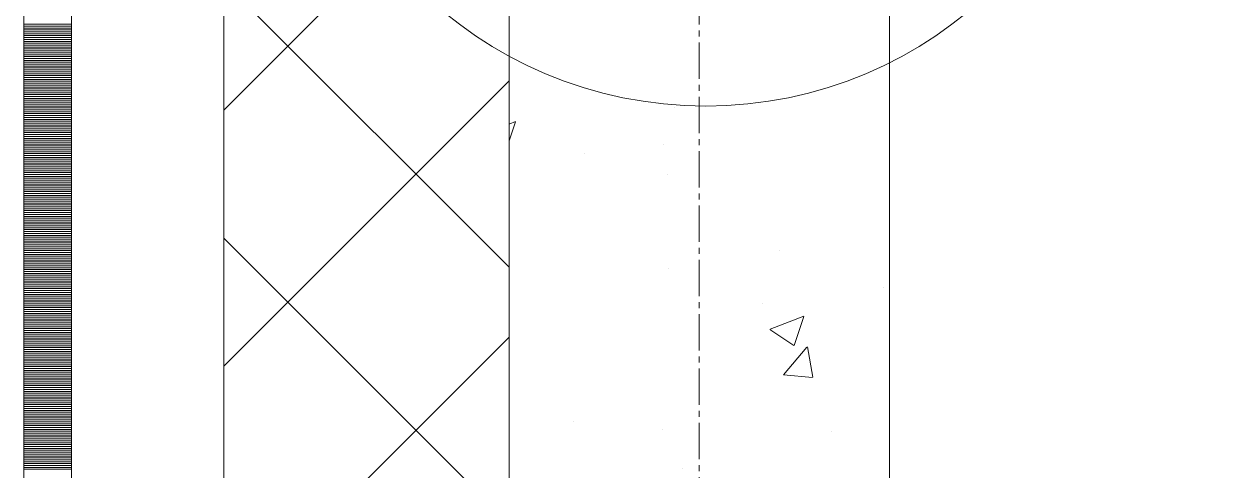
# Model space of a CAD drawing. Header units: millimetres. Extents: x 470010 to 1231400, y -134005 to 421770.
# Drawn here: x 672519 to 673148, y -11161 to -10926 of the extents above; entities that cross this region are included whole.
import ezdxf
from ezdxf.enums import TextEntityAlignment as Align

# ---------------------------------------------------------------- set-up
doc = ezdxf.new("R2010")
doc.units = ezdxf.units.MM
doc.linetypes.add('CENTER2', pattern=[28.575, 19.05, -3.175, 3.175, -3.175])
doc.linetypes.add('DASHED', pattern=[19.05, 12.7, -6.35])
doc.layers.get('Defpoints').update_dxf_attribs({"color": 140})
doc.layers.add('АР_Делит', color=120, linetype='Continuous', lineweight=0, plot=False)
for name, color, linetype, lineweight in [('АР_Стены ПЕНОблок', 52, 'Continuous', 20), ('АР_Тонкая', 254, 'Continuous', 5), ('АР_Утеплитель', 31, 'Continuous', 0), ('АР_Штриховка', 8, 'Continuous', 0)]:
    doc.layers.add(name, color=color, linetype=linetype, lineweight=lineweight)
doc.layers.add('РД_Оси_100', color=7, linetype='Continuous', lineweight=0, true_color=0x525252)
doc.styles.add('style1', font='ARIALN.TTF')

# ---------------------------------------------------------------- blocks, each defined once
blk = doc.blocks.new('СОШ_2200_АР_ОСИ_М100_28.05.24')
at = {"layer": 'АР_Делит', "color": 251, "linetype": 'DASHED', "true_color": 0x636466}
blk.add_lwpolyline([(-355, 13145), (-355, 100855), (37145, 100855), (37145, 129155), (72745, 129155), (72745, 135155), (114955, 135155), (114955, -355)], dxfattribs=at)
at = {"layer": 'РД_Оси_100', "color": 251, "linetype": 'CENTER2', "true_color": 0x636466}
blk.add_line((0, -6155), (0, 139938.679), dxfattribs=at)
blk = doc.blocks.new('A$C9108343f')
at = {"layer": 'АР_Делит', "color": 18, "true_color": 0x000000}
blk.add_circle((7158.34, 89613.08), 216.34, dxfattribs=at)
at = {"layer": 'АР_Стены ПЕНОблок', "color": 18, "linetype": 'Continuous', "lineweight": 20, "true_color": 0x000000}
for p, q in [((7054.96, 97555), (7054.96, 21355)), ((7254.96, 21355), (7254.96, 97555))]:
    blk.add_line(p, q, dxfattribs=at)
at = {"layer": 'АР_Тонкая', "color": 18, "linetype": 'Continuous', "lineweight": 5, "true_color": 0x000000}
for p, q in [((6799.96, 97555), (6799.96, 21355)), ((6824.96, 97555), (6824.96, 21355)), ((6824.96, 21355), (6824.96, 97555)), ((6904.96, 21355), (6904.96, 97555))]:
    blk.add_line(p, q, dxfattribs=at)
at = {"layer": 'АР_Утеплитель', "color": 18, "linetype": 'Continuous', "lineweight": 0, "true_color": 0x000000}
for p, q in [((6904.96, 97555), (6904.96, 21355)), ((7054.96, 21355), (7054.96, 97555))]:
    blk.add_line(p, q, dxfattribs=at)
at = {"layer": 'АР_Штриховка', "color": 18, "linetype": 'Continuous', "lineweight": 0, "true_color": 0x000000}
for p, q in [((6904.96, 89394.63), (7054.96, 89544.63)), ((7054.96, 89312.07), (6904.96, 89462.07)), ((6799.96, 89439.75), (6824.96, 89439.75)), ((6799.96, 89438.75), (6824.96, 89438.75)), ((6799.96, 89437.75), (6824.96, 89437.75)), ((6799.96, 89436.75), (6824.96, 89436.75)), ((6799.96, 89435.75), (6824.96, 89435.75)), ((6799.96, 89434.75), (6824.96, 89434.75)), ((6799.96, 89433.75), (6824.96, 89433.75)), ((6799.96, 89432.75), (6824.96, 89432.75)), ((6799.96, 89431.75), (6824.96, 89431.75)), ((6799.96, 89430.75), (6824.96, 89430.75)), ((6799.96, 89429.75), (6824.96, 89429.75)), ((6799.96, 89428.75), (6824.96, 89428.75)), ((6799.96, 89427.75), (6824.96, 89427.75)), ((6799.96, 89426.75), (6824.96, 89426.75)), ((6799.96, 89425.75), (6824.96, 89425.75)), ((6799.96, 89424.75), (6824.96, 89424.75)), ((6799.96, 89423.75), (6824.96, 89423.75)), ((6799.96, 89422.75), (6824.96, 89422.75)), ((6799.96, 89421.75), (6824.96, 89421.75)), ((6799.96, 89420.75), (6824.96, 89420.75)), ((6799.96, 89419.75), (6824.96, 89419.75)), ((6799.96, 89418.75), (6824.96, 89418.75)), ((6799.96, 89417.75), (6824.96, 89417.75)), ((6799.96, 89416.75), (6824.96, 89416.75)), ((6799.96, 89415.75), (6824.96, 89415.75)), ((6799.96, 89414.75), (6824.96, 89414.75)), ((6799.96, 89413.75), (6824.96, 89413.75)), ((6799.96, 89412.75), (6824.96, 89412.75)), ((6799.96, 89411.75), (6824.96, 89411.75)), ((6799.96, 89410.75), (6824.96, 89410.75)), ((6799.96, 89409.75), (6824.96, 89409.75)), ((6799.96, 89408.75), (6824.96, 89408.75)), ((6799.96, 89407.75), (6824.96, 89407.75)), ((6799.96, 89406.75), (6824.96, 89406.75)), ((6904.96, 89259.93), (7054.96, 89409.93)), ((6799.96, 89405.75), (6824.96, 89405.75)), ((6799.96, 89404.75), (6824.96, 89404.75)), ((6799.96, 89403.75), (6824.96, 89403.75)), ((6799.96, 89402.75), (6824.96, 89402.75)), ((6799.96, 89401.75), (6824.96, 89401.75)), ((6799.96, 89400.75), (6824.96, 89400.75)), ((6799.96, 89399.75), (6824.96, 89399.75)), ((6799.96, 89398.75), (6824.96, 89398.75)), ((6799.96, 89397.75), (6824.96, 89397.75)), ((6799.96, 89396.75), (6824.96, 89396.75)), ((6799.96, 89395.75), (6824.96, 89395.75)), ((6799.96, 89394.75), (6824.96, 89394.75)), ((6799.96, 89393.75), (6824.96, 89393.75)), ((7141.79, 89395.98), (7141.79, 89395.98)), ((6799.96, 89392.75), (6824.96, 89392.75)), ((6799.96, 89391.75), (6824.96, 89391.75)), ((6799.96, 89390.75), (6824.96, 89390.75)), ((6799.96, 89389.75), (6824.96, 89389.75)), ((6799.96, 89388.75), (6824.96, 89388.75)), ((6799.96, 89387.75), (6824.96, 89387.75)), ((7054.96, 89387.29), (7058.37, 89388.6)), ((7054.96, 89378.43), (7058.31, 89388.43)), ((6799.96, 89386.75), (6824.96, 89386.75)), ((6799.96, 89385.75), (6824.96, 89385.75)), ((6799.96, 89384.75), (6824.96, 89384.75)), ((6799.96, 89383.75), (6824.96, 89383.75)), ((6799.96, 89382.75), (6824.96, 89382.75)), ((6799.96, 89381.75), (6824.96, 89381.75)), ((6799.96, 89380.75), (6824.96, 89380.75)), ((6799.96, 89379.75), (6824.96, 89379.75)), ((6799.96, 89378.75), (6824.96, 89378.75)), ((6799.96, 89377.75), (6824.96, 89377.75)), ((6799.96, 89376.75), (6824.96, 89376.75)), ((6799.96, 89375.75), (6824.96, 89375.75)), ((6799.96, 89374.75), (6824.96, 89374.75)), ((7136.36, 89376.49), (7136.36, 89376.49)), ((6799.96, 89373.75), (6824.96, 89373.75)), ((6799.96, 89372.75), (6824.96, 89372.75)), ((6799.96, 89371.75), (6824.96, 89371.75)), ((6799.96, 89370.75), (6824.96, 89370.75)), ((6799.96, 89369.75), (6824.96, 89369.75)), ((6799.96, 89368.75), (6824.96, 89368.75)), ((7094.88, 89372.05), (7094.88, 89372.05)), ((6799.96, 89367.75), (6824.96, 89367.75)), ((6799.96, 89366.75), (6824.96, 89366.75)), ((6799.96, 89365.75), (6824.96, 89365.75)), ((6799.96, 89364.75), (6824.96, 89364.75)), ((6799.96, 89363.75), (6824.96, 89363.75)), ((6799.96, 89362.75), (6824.96, 89362.75)), ((6799.96, 89361.75), (6824.96, 89361.75)), ((6799.96, 89360.75), (6824.96, 89360.75)), ((6799.96, 89359.75), (6824.96, 89359.75)), ((6799.96, 89358.75), (6824.96, 89358.75)), ((6799.96, 89357.75), (6824.96, 89357.75)), ((6799.96, 89356.75), (6824.96, 89356.75)), ((6799.96, 89355.75), (6824.96, 89355.75)), ((7138.28, 89360.92), (7138.28, 89360.92)), ((6799.96, 89354.75), (6824.96, 89354.75)), ((6799.96, 89353.75), (6824.96, 89353.75)), ((6799.96, 89352.75), (6824.96, 89352.75)), ((6799.96, 89351.75), (6824.96, 89351.75)), ((6799.96, 89350.75), (6824.96, 89350.75)), ((6799.96, 89349.75), (6824.96, 89349.75)), ((6799.96, 89348.75), (6824.96, 89348.75)), ((6799.96, 89347.75), (6824.96, 89347.75)), ((6799.96, 89346.75), (6824.96, 89346.75)), ((6799.96, 89345.75), (6824.96, 89345.75)), ((6799.96, 89344.75), (6824.96, 89344.75)), ((6799.96, 89343.75), (6824.96, 89343.75)), ((6799.96, 89342.75), (6824.96, 89342.75)), ((6799.96, 89341.75), (6824.96, 89341.75)), ((6799.96, 89340.75), (6824.96, 89340.75)), ((6799.96, 89339.75), (6824.96, 89339.75)), ((6799.96, 89338.75), (6824.96, 89338.75)), ((6799.96, 89337.75), (6824.96, 89337.75)), ((6799.96, 89336.75), (6824.96, 89336.75)), ((6799.96, 89335.75), (6824.96, 89335.75)), ((6799.96, 89334.75), (6824.96, 89334.75)), ((6799.96, 89333.75), (6824.96, 89333.75)), ((6799.96, 89332.75), (6824.96, 89332.75)), ((6799.96, 89331.75), (6824.96, 89331.75)), ((6799.96, 89330.75), (6824.96, 89330.75)), ((6799.96, 89329.75), (6824.96, 89329.75)), ((6799.96, 89328.75), (6824.96, 89328.75)), ((6799.96, 89327.75), (6824.96, 89327.75)), ((6799.96, 89326.75), (6824.96, 89326.75)), ((6799.96, 89325.75), (6824.96, 89325.75)), ((6799.96, 89324.75), (6824.96, 89324.75)), ((7054.96, 89177.36), (6904.96, 89327.36)), ((6799.96, 89323.75), (6824.96, 89323.75)), ((6799.96, 89322.75), (6824.96, 89322.75)), ((6799.96, 89321.75), (6824.96, 89321.75)), ((6799.96, 89320.75), (6824.96, 89320.75)), ((6799.96, 89319.75), (6824.96, 89319.75)), ((6799.96, 89318.75), (6824.96, 89318.75)), ((7197.22, 89320.72), (7197.22, 89320.72)), ((6799.96, 89317.75), (6824.96, 89317.75)), ((6799.96, 89316.75), (6824.96, 89316.75)), ((6799.96, 89315.75), (6824.96, 89315.75)), ((6799.96, 89314.75), (6824.96, 89314.75)), ((6799.96, 89313.75), (6824.96, 89313.75)), ((6799.96, 89312.75), (6824.96, 89312.75)), ((6799.96, 89311.75), (6824.96, 89311.75)), ((6799.96, 89310.75), (6824.96, 89310.75)), ((6799.96, 89309.75), (6824.96, 89309.75)), ((6799.96, 89308.75), (6824.96, 89308.75)), ((6799.96, 89307.75), (6824.96, 89307.75)), ((6799.96, 89306.75), (6824.96, 89306.75)), ((6799.96, 89305.75), (6824.96, 89305.75)), ((7138.7, 89311.43), (7138.7, 89311.43)), ((6799.96, 89304.75), (6824.96, 89304.75)), ((6799.96, 89303.75), (6824.96, 89303.75)), ((6799.96, 89302.75), (6824.96, 89302.75)), ((6799.96, 89301.75), (6824.96, 89301.75)), ((6799.96, 89300.75), (6824.96, 89300.75)), ((6799.96, 89299.75), (6824.96, 89299.75)), ((7252.06, 89301.36), (7252.06, 89301.36)), ((6799.96, 89298.75), (6824.96, 89298.75)), ((6799.96, 89297.75), (6824.96, 89297.75)), ((6799.96, 89296.75), (6824.96, 89296.75)), ((6799.96, 89295.75), (6824.96, 89295.75)), ((6799.96, 89294.75), (6824.96, 89294.75)), ((6799.96, 89293.75), (6824.96, 89293.75)), ((6799.96, 89292.75), (6824.96, 89292.75)), ((7188.47, 89292.99), (7188.47, 89292.99)), ((6799.96, 89291.75), (6824.96, 89291.75)), ((6799.96, 89290.75), (6824.96, 89290.75)), ((6799.96, 89289.75), (6824.96, 89289.75)), ((6799.96, 89288.75), (6824.96, 89288.75)), ((6799.96, 89287.75), (6824.96, 89287.75)), ((6799.96, 89286.75), (6824.96, 89286.75)), ((6799.96, 89285.75), (6824.96, 89285.75)), ((6799.96, 89284.75), (6824.96, 89284.75)), ((6799.96, 89283.75), (6824.96, 89283.75)), ((6799.96, 89282.75), (6824.96, 89282.75)), ((6799.96, 89281.75), (6824.96, 89281.75)), ((6799.96, 89280.75), (6824.96, 89280.75)), ((7192.2, 89279.51), (7209.99, 89286.33)), ((7204.78, 89270.82), (7209.93, 89286.17)), ((6799.96, 89279.75), (6824.96, 89279.75)), ((6799.96, 89278.75), (6824.96, 89278.75)), ((6799.96, 89277.75), (6824.96, 89277.75)), ((6799.96, 89276.75), (6824.96, 89276.75)), ((6799.96, 89275.75), (6824.96, 89275.75)), ((6799.96, 89274.75), (6824.96, 89274.75)), ((6904.96, 89125.23), (7054.96, 89275.23)), ((7192.13, 89279.34), (7204.76, 89270.82)), ((6799.96, 89273.75), (6824.96, 89273.75)), ((6799.96, 89272.75), (6824.96, 89272.75)), ((6799.96, 89271.75), (6824.96, 89271.75)), ((6799.96, 89270.75), (6824.96, 89270.75)), ((6799.96, 89269.75), (6824.96, 89269.75)), ((6799.96, 89268.75), (6824.96, 89268.75)), ((6799.96, 89267.75), (6824.96, 89267.75)), ((7199.28, 89255.44), (7211.52, 89270.03)), ((7214.75, 89254.16), (7211.81, 89270.08)), ((6799.96, 89266.75), (6824.96, 89266.75)), ((6799.96, 89265.75), (6824.96, 89265.75)), ((6799.96, 89264.75), (6824.96, 89264.75)), ((6799.96, 89263.75), (6824.96, 89263.75)), ((6799.96, 89262.75), (6824.96, 89262.75)), ((6799.96, 89261.75), (6824.96, 89261.75)), ((6799.96, 89260.75), (6824.96, 89260.75)), ((6799.96, 89259.75), (6824.96, 89259.75)), ((6799.96, 89258.75), (6824.96, 89258.75)), ((6799.96, 89257.75), (6824.96, 89257.75)), ((6799.96, 89256.75), (6824.96, 89256.75)), ((6799.96, 89255.75), (6824.96, 89255.75)), ((7199.28, 89255.44), (7214.46, 89254.11)), ((6799.96, 89254.75), (6824.96, 89254.75)), ((6799.96, 89253.75), (6824.96, 89253.75)), ((6799.96, 89252.75), (6824.96, 89252.75)), ((6799.96, 89251.75), (6824.96, 89251.75)), ((6799.96, 89250.75), (6824.96, 89250.75)), ((6799.96, 89249.75), (6824.96, 89249.75)), ((6799.96, 89248.75), (6824.96, 89248.75)), ((6799.96, 89247.75), (6824.96, 89247.75)), ((6799.96, 89246.75), (6824.96, 89246.75)), ((6799.96, 89245.75), (6824.96, 89245.75)), ((6799.96, 89244.75), (6824.96, 89244.75)), ((6799.96, 89243.75), (6824.96, 89243.75)), ((6799.96, 89242.75), (6824.96, 89242.75)), ((6799.96, 89241.75), (6824.96, 89241.75)), ((6799.96, 89240.75), (6824.96, 89240.75)), ((6799.96, 89239.75), (6824.96, 89239.75)), ((6799.96, 89238.75), (6824.96, 89238.75)), ((6799.96, 89237.75), (6824.96, 89237.75)), ((6799.96, 89236.75), (6824.96, 89236.75)), ((6799.96, 89235.75), (6824.96, 89235.75)), ((6799.96, 89234.75), (6824.96, 89234.75)), ((6799.96, 89233.75), (6824.96, 89233.75)), ((6799.96, 89232.75), (6824.96, 89232.75)), ((6799.96, 89231.75), (6824.96, 89231.75)), ((6799.96, 89230.75), (6824.96, 89230.75)), ((7088.81, 89231.13), (7088.81, 89231.13)), ((6799.96, 89229.75), (6824.96, 89229.75)), ((6799.96, 89228.75), (6824.96, 89228.75)), ((6799.96, 89227.75), (6824.96, 89227.75)), ((6799.96, 89226.75), (6824.96, 89226.75)), ((6799.96, 89225.75), (6824.96, 89225.75)), ((6799.96, 89224.75), (6824.96, 89224.75)), ((6799.96, 89223.75), (6824.96, 89223.75)), ((7135.61, 89226.87), (7135.61, 89226.87)), ((7224.4, 89225.4), (7224.4, 89225.4)), ((6799.96, 89222.75), (6824.96, 89222.75)), ((6799.96, 89221.75), (6824.96, 89221.75)), ((6799.96, 89220.75), (6824.96, 89220.75)), ((6799.96, 89219.75), (6824.96, 89219.75)), ((6799.96, 89218.75), (6824.96, 89218.75)), ((6799.96, 89217.75), (6824.96, 89217.75)), ((6799.96, 89216.75), (6824.96, 89216.75)), ((6799.96, 89215.75), (6824.96, 89215.75)), ((6799.96, 89214.75), (6824.96, 89214.75)), ((6799.96, 89213.75), (6824.96, 89213.75)), ((6799.96, 89212.75), (6824.96, 89212.75)), ((6799.96, 89211.75), (6824.96, 89211.75)), ((6799.96, 89210.75), (6824.96, 89210.75)), ((6799.96, 89209.75), (6824.96, 89209.75)), ((6799.96, 89208.75), (6824.96, 89208.75)), ((6799.96, 89207.75), (6824.96, 89207.75)), ((6799.96, 89206.75), (6824.96, 89206.75)), ((6799.96, 89205.75), (6824.96, 89205.75)), ((7146.1, 89206.41), (7146.1, 89206.41))]:
    blk.add_line(p, q, dxfattribs=at)
at = {"layer": 'РД_Оси_100'}
blk.add_blockref('СОШ_2200_АР_ОСИ_М100_28.05.24', (7154.96, 6755), dxfattribs=at)
at = {"layer": 'Defpoints', "color": 18, "true_color": 0x000000, "style": 'style1'}
for p in [(143949.34, 316089.12), (143974.98, 281639.5), (143890.4, 273244.71), (143839.99, 264276.81), (143967.75, 254892.38), (12251.96, 104178.14), (12382.58, 96023.14)]:
    blk.add_attdef('АР-ПОМЕЩЕНИЕ:НАИМЕНОВАНИЕ', text='', height=100, dxfattribs=at).set_placement(p, align=Align.MIDDLE)
at = {"layer": 'Defpoints', "color": 18, "true_color": 0x000000, "style": 'style1', "flags": 8}
for p in [(143951.3, 279099.09), (143848.34, 269251.11), (143875.33, 260094.25), (144049.74, 250824.7), (163419.28, 238153.36), (155897.46, 237965.97), (183037.2, 237965.97), (143342.94, 237876.19)]:
    blk.add_attdef('АР-ПОМЕЩЕНИЕ:НАИМЕНОВАНИЕ', text='', height=100, dxfattribs=at).set_placement(p, align=Align.MIDDLE)

msp = doc.modelspace()

# ---------------------------------------------------------------- linework, layer by layer
at = {"layer": 'АР_Делит', "color": 18, "true_color": 0x000000}
msp.add_circle((672876.957, -10753.162), 216.336, dxfattribs=at)
at = {"layer": 'АР_Стены ПЕНОблок', "color": 18, "linetype": 'Continuous', "lineweight": 20, "true_color": 0x000000}
for p, q in [((672773.57, -2811.242), (672773.57, -79011.242)), ((672973.57, -79011.242), (672973.57, -2811.242))]:
    msp.add_line(p, q, dxfattribs=at)
at = {"layer": 'АР_Тонкая', "color": 18, "linetype": 'Continuous', "lineweight": 5, "true_color": 0x000000}
for p, q in [((672518.57, -2811.242), (672518.57, -79011.242)), ((672543.57, -2811.242), (672543.57, -79011.242)), ((672543.57, -79011.242), (672543.57, -2811.242)), ((672623.57, -79011.242), (672623.57, -2811.242))]:
    msp.add_line(p, q, dxfattribs=at)
at = {"layer": 'АР_Утеплитель', "color": 18, "linetype": 'Continuous', "lineweight": 0, "true_color": 0x000000}
for p, q in [((672623.57, -2811.242), (672623.57, -79011.242)), ((672773.57, -79011.242), (672773.57, -2811.242))]:
    msp.add_line(p, q, dxfattribs=at)
at = {"layer": 'АР_Штриховка', "color": 18, "linetype": 'Continuous', "lineweight": 0, "true_color": 0x000000}
for p, q in [((672623.57, -10971.609), (672773.57, -10821.609)), ((672773.57, -11054.176), (672623.57, -10904.176)), ((672518.57, -10926.492), (672543.57, -10926.492)), ((672518.57, -10927.492), (672543.57, -10927.492)), ((672518.57, -10928.492), (672543.57, -10928.492)), ((672518.57, -10929.492), (672543.57, -10929.492)), ((672518.57, -10930.492), (672543.57, -10930.492)), ((672518.57, -10931.492), (672543.57, -10931.492)), ((672518.57, -10932.492), (672543.57, -10932.492)), ((672518.57, -10933.492), (672543.57, -10933.492)), ((672518.57, -10934.492), (672543.57, -10934.492)), ((672518.57, -10935.492), (672543.57, -10935.492)), ((672518.57, -10936.492), (672543.57, -10936.492)), ((672518.57, -10937.492), (672543.57, -10937.492)), ((672518.57, -10938.492), (672543.57, -10938.492)), ((672518.57, -10939.492), (672543.57, -10939.492)), ((672518.57, -10940.492), (672543.57, -10940.492)), ((672518.57, -10941.492), (672543.57, -10941.492)), ((672518.57, -10942.492), (672543.57, -10942.492)), ((672518.57, -10943.492), (672543.57, -10943.492)), ((672518.57, -10944.492), (672543.57, -10944.492)), ((672518.57, -10945.492), (672543.57, -10945.492)), ((672518.57, -10946.492), (672543.57, -10946.492)), ((672518.57, -10947.492), (672543.57, -10947.492)), ((672518.57, -10948.492), (672543.57, -10948.492)), ((672518.57, -10949.492), (672543.57, -10949.492)), ((672518.57, -10950.492), (672543.57, -10950.492)), ((672518.57, -10951.492), (672543.57, -10951.492)), ((672518.57, -10952.492), (672543.57, -10952.492)), ((672518.57, -10953.492), (672543.57, -10953.492)), ((672518.57, -10954.492), (672543.57, -10954.492)), ((672518.57, -10955.492), (672543.57, -10955.492)), ((672518.57, -10956.492), (672543.57, -10956.492)), ((672518.57, -10957.492), (672543.57, -10957.492)), ((672518.57, -10958.492), (672543.57, -10958.492)), ((672623.57, -11106.313), (672773.57, -10956.313)), ((672518.57, -10959.492), (672543.57, -10959.492)), ((672518.57, -10960.492), (672543.57, -10960.492)), ((672518.57, -10961.492), (672543.57, -10961.492)), ((672518.57, -10962.492), (672543.57, -10962.492)), ((672518.57, -10963.492), (672543.57, -10963.492)), ((672518.57, -10964.492), (672543.57, -10964.492)), ((672518.57, -10965.492), (672543.57, -10965.492)), ((672518.57, -10966.492), (672543.57, -10966.492)), ((672518.57, -10967.492), (672543.57, -10967.492)), ((672518.57, -10968.492), (672543.57, -10968.492)), ((672518.57, -10969.492), (672543.57, -10969.492)), ((672518.57, -10970.492), (672543.57, -10970.492)), ((672518.57, -10971.492), (672543.57, -10971.492)), ((672518.57, -10972.492), (672543.57, -10972.492)), ((672518.57, -10973.492), (672543.57, -10973.492)), ((672518.57, -10974.492), (672543.57, -10974.492)), ((672518.57, -10975.492), (672543.57, -10975.492)), ((672518.57, -10976.492), (672543.57, -10976.492)), ((672518.57, -10977.492), (672543.57, -10977.492)), ((672773.57, -10978.954), (672776.985, -10977.643)), ((672773.57, -10987.817), (672776.927, -10977.811)), ((672518.57, -10978.492), (672543.57, -10978.492)), ((672518.57, -10979.492), (672543.57, -10979.492)), ((672518.57, -10980.492), (672543.57, -10980.492)), ((672518.57, -10981.492), (672543.57, -10981.492)), ((672518.57, -10982.492), (672543.57, -10982.492)), ((672518.57, -10983.492), (672543.57, -10983.492)), ((672518.57, -10984.492), (672543.57, -10984.492)), ((672518.57, -10985.492), (672543.57, -10985.492)), ((672518.57, -10986.492), (672543.57, -10986.492)), ((672518.57, -10987.492), (672543.57, -10987.492)), ((672518.57, -10988.492), (672543.57, -10988.492)), ((672518.57, -10989.492), (672543.57, -10989.492)), ((672518.57, -10990.492), (672543.57, -10990.492)), ((672518.57, -10991.492), (672543.57, -10991.492)), ((672518.57, -10992.492), (672543.57, -10992.492)), ((672518.57, -10993.492), (672543.57, -10993.492)), ((672518.57, -10994.492), (672543.57, -10994.492)), ((672518.57, -10995.492), (672543.57, -10995.492)), ((672518.57, -10996.492), (672543.57, -10996.492)), ((672518.57, -10997.492), (672543.57, -10997.492)), ((672518.57, -10998.492), (672543.57, -10998.492)), ((672518.57, -10999.492), (672543.57, -10999.492)), ((672518.57, -11000.492), (672543.57, -11000.492)), ((672518.57, -11001.492), (672543.57, -11001.492)), ((672518.57, -11002.492), (672543.57, -11002.492)), ((672518.57, -11003.492), (672543.57, -11003.492)), ((672518.57, -11004.492), (672543.57, -11004.492)), ((672518.57, -11005.492), (672543.57, -11005.492)), ((672518.57, -11006.492), (672543.57, -11006.492)), ((672518.57, -11007.492), (672543.57, -11007.492)), ((672518.57, -11008.492), (672543.57, -11008.492)), ((672518.57, -11009.492), (672543.57, -11009.492)), ((672518.57, -11010.492), (672543.57, -11010.492)), ((672518.57, -11011.492), (672543.57, -11011.492)), ((672518.57, -11012.492), (672543.57, -11012.492)), ((672518.57, -11013.492), (672543.57, -11013.492)), ((672518.57, -11014.492), (672543.57, -11014.492)), ((672518.57, -11015.492), (672543.57, -11015.492)), ((672518.57, -11016.492), (672543.57, -11016.492)), ((672518.57, -11017.492), (672543.57, -11017.492)), ((672518.57, -11018.492), (672543.57, -11018.492)), ((672518.57, -11019.492), (672543.57, -11019.492)), ((672518.57, -11020.492), (672543.57, -11020.492)), ((672518.57, -11021.492), (672543.57, -11021.492)), ((672518.57, -11022.492), (672543.57, -11022.492)), ((672518.57, -11023.492), (672543.57, -11023.492)), ((672518.57, -11024.492), (672543.57, -11024.492)), ((672518.57, -11025.492), (672543.57, -11025.492)), ((672518.57, -11026.492), (672543.57, -11026.492)), ((672518.57, -11027.492), (672543.57, -11027.492)), ((672518.57, -11028.492), (672543.57, -11028.492)), ((672518.57, -11029.492), (672543.57, -11029.492)), ((672518.57, -11030.492), (672543.57, -11030.492)), ((672518.57, -11031.492), (672543.57, -11031.492)), ((672518.57, -11032.492), (672543.57, -11032.492)), ((672518.57, -11033.492), (672543.57, -11033.492)), ((672518.57, -11034.492), (672543.57, -11034.492)), ((672518.57, -11035.492), (672543.57, -11035.492)), ((672518.57, -11036.492), (672543.57, -11036.492)), ((672518.57, -11037.492), (672543.57, -11037.492)), ((672518.57, -11038.492), (672543.57, -11038.492)), ((672518.57, -11039.492), (672543.57, -11039.492)), ((672518.57, -11040.492), (672543.57, -11040.492)), ((672773.57, -11188.88), (672623.57, -11038.88)), ((672518.57, -11041.492), (672543.57, -11041.492)), ((672518.57, -11042.492), (672543.57, -11042.492)), ((672518.57, -11043.492), (672543.57, -11043.492)), ((672518.57, -11044.492), (672543.57, -11044.492)), ((672518.57, -11045.492), (672543.57, -11045.492)), ((672518.57, -11046.492), (672543.57, -11046.492)), ((672518.57, -11047.492), (672543.57, -11047.492)), ((672518.57, -11048.492), (672543.57, -11048.492)), ((672518.57, -11049.492), (672543.57, -11049.492)), ((672518.57, -11050.492), (672543.57, -11050.492)), ((672518.57, -11051.492), (672543.57, -11051.492)), ((672518.57, -11052.492), (672543.57, -11052.492)), ((672518.57, -11053.492), (672543.57, -11053.492)), ((672518.57, -11054.492), (672543.57, -11054.492)), ((672518.57, -11055.492), (672543.57, -11055.492)), ((672518.57, -11056.492), (672543.57, -11056.492)), ((672518.57, -11057.492), (672543.57, -11057.492)), ((672518.57, -11058.492), (672543.57, -11058.492)), ((672518.57, -11059.492), (672543.57, -11059.492)), ((672518.57, -11060.492), (672543.57, -11060.492)), ((672518.57, -11061.492), (672543.57, -11061.492)), ((672518.57, -11062.492), (672543.57, -11062.492)), ((672518.57, -11063.492), (672543.57, -11063.492)), ((672518.57, -11064.492), (672543.57, -11064.492)), ((672518.57, -11065.492), (672543.57, -11065.492)), ((672518.57, -11066.492), (672543.57, -11066.492)), ((672518.57, -11067.492), (672543.57, -11067.492)), ((672518.57, -11068.492), (672543.57, -11068.492)), ((672518.57, -11069.492), (672543.57, -11069.492)), ((672518.57, -11070.492), (672543.57, -11070.492)), ((672518.57, -11071.492), (672543.57, -11071.492)), ((672518.57, -11072.492), (672543.57, -11072.492)), ((672518.57, -11073.492), (672543.57, -11073.492)), ((672518.57, -11074.492), (672543.57, -11074.492)), ((672518.57, -11075.492), (672543.57, -11075.492)), ((672518.57, -11076.492), (672543.57, -11076.492)), ((672518.57, -11077.492), (672543.57, -11077.492)), ((672518.57, -11078.492), (672543.57, -11078.492)), ((672518.57, -11079.492), (672543.57, -11079.492)), ((672518.57, -11080.492), (672543.57, -11080.492)), ((672518.57, -11081.492), (672543.57, -11081.492)), ((672518.57, -11082.492), (672543.57, -11082.492)), ((672518.57, -11083.492), (672543.57, -11083.492)), ((672518.57, -11084.492), (672543.57, -11084.492)), ((672910.814, -11086.735), (672928.599, -11079.908)), ((672923.391, -11095.425), (672928.542, -11080.076)), ((672518.57, -11085.492), (672543.57, -11085.492)), ((672518.57, -11086.492), (672543.57, -11086.492)), ((672518.57, -11087.492), (672543.57, -11087.492)), ((672518.57, -11088.492), (672543.57, -11088.492)), ((672518.57, -11089.492), (672543.57, -11089.492)), ((672518.57, -11090.492), (672543.57, -11090.492)), ((672518.57, -11091.492), (672543.57, -11091.492)), ((672623.57, -11241.017), (672773.57, -11091.017)), ((672910.741, -11086.898), (672923.375, -11095.42)), ((672518.57, -11092.492), (672543.57, -11092.492)), ((672518.57, -11093.492), (672543.57, -11093.492)), ((672518.57, -11094.492), (672543.57, -11094.492)), ((672518.57, -11095.492), (672543.57, -11095.492)), ((672518.57, -11096.492), (672543.57, -11096.492)), ((672518.57, -11097.492), (672543.57, -11097.492)), ((672917.892, -11110.801), (672930.137, -11096.208)), ((672933.361, -11112.081), (672930.424, -11096.16)), ((672518.57, -11098.492), (672543.57, -11098.492)), ((672518.57, -11099.492), (672543.57, -11099.492)), ((672518.57, -11100.492), (672543.57, -11100.492)), ((672518.57, -11101.492), (672543.57, -11101.492)), ((672518.57, -11102.492), (672543.57, -11102.492)), ((672518.57, -11103.492), (672543.57, -11103.492)), ((672518.57, -11104.492), (672543.57, -11104.492)), ((672518.57, -11105.492), (672543.57, -11105.492)), ((672518.57, -11106.492), (672543.57, -11106.492)), ((672518.57, -11107.492), (672543.57, -11107.492)), ((672518.57, -11108.492), (672543.57, -11108.492)), ((672518.57, -11109.492), (672543.57, -11109.492)), ((672518.57, -11110.492), (672543.57, -11110.492)), ((672518.57, -11111.492), (672543.57, -11111.492)), ((672518.57, -11112.492), (672543.57, -11112.492)), ((672518.57, -11113.492), (672543.57, -11113.492)), ((672518.57, -11114.492), (672543.57, -11114.492)), ((672518.57, -11115.492), (672543.57, -11115.492)), ((672518.57, -11116.492), (672543.57, -11116.492)), ((672917.891, -11110.806), (672933.073, -11112.134)), ((672518.57, -11117.492), (672543.57, -11117.492)), ((672518.57, -11118.492), (672543.57, -11118.492)), ((672518.57, -11119.492), (672543.57, -11119.492)), ((672518.57, -11120.492), (672543.57, -11120.492)), ((672518.57, -11121.492), (672543.57, -11121.492)), ((672518.57, -11122.492), (672543.57, -11122.492)), ((672518.57, -11123.492), (672543.57, -11123.492)), ((672518.57, -11124.492), (672543.57, -11124.492)), ((672518.57, -11125.492), (672543.57, -11125.492)), ((672518.57, -11126.492), (672543.57, -11126.492)), ((672518.57, -11127.492), (672543.57, -11127.492)), ((672518.57, -11128.492), (672543.57, -11128.492)), ((672518.57, -11129.492), (672543.57, -11129.492)), ((672518.57, -11130.492), (672543.57, -11130.492)), ((672518.57, -11131.492), (672543.57, -11131.492)), ((672518.57, -11132.492), (672543.57, -11132.492)), ((672518.57, -11133.492), (672543.57, -11133.492)), ((672518.57, -11134.492), (672543.57, -11134.492)), ((672518.57, -11135.492), (672543.57, -11135.492)), ((672518.57, -11136.492), (672543.57, -11136.492)), ((672518.57, -11137.492), (672543.57, -11137.492)), ((672518.57, -11138.492), (672543.57, -11138.492)), ((672518.57, -11139.492), (672543.57, -11139.492)), ((672518.57, -11140.492), (672543.57, -11140.492)), ((672518.57, -11141.492), (672543.57, -11141.492)), ((672518.57, -11142.492), (672543.57, -11142.492)), ((672518.57, -11143.492), (672543.57, -11143.492)), ((672518.57, -11144.492), (672543.57, -11144.492)), ((672518.57, -11145.492), (672543.57, -11145.492)), ((672518.57, -11146.492), (672543.57, -11146.492)), ((672518.57, -11147.492), (672543.57, -11147.492)), ((672518.57, -11148.492), (672543.57, -11148.492)), ((672518.57, -11149.492), (672543.57, -11149.492)), ((672518.57, -11150.492), (672543.57, -11150.492)), ((672518.57, -11151.492), (672543.57, -11151.492)), ((672518.57, -11152.492), (672543.57, -11152.492)), ((672518.57, -11153.492), (672543.57, -11153.492)), ((672518.57, -11154.492), (672543.57, -11154.492)), ((672518.57, -11155.492), (672543.57, -11155.492)), ((672518.57, -11156.492), (672543.57, -11156.492)), ((672518.57, -11157.492), (672543.57, -11157.492)), ((672518.57, -11158.492), (672543.57, -11158.492)), ((672518.57, -11159.492), (672543.57, -11159.492)), ((672518.57, -11160.492), (672543.57, -11160.492))]:
    msp.add_line(p, q, dxfattribs=at)

# ---------------------------------------------------------------- block references
msp.add_blockref('A$C9108343f', (665718.612, -100366.242))
at = {"layer": 'РД_Оси_100'}
msp.add_blockref('СОШ_2200_АР_ОСИ_М100_28.05.24', (672873.57, -93611.242), dxfattribs=at)

doc.saveas('drawing.dxf')
